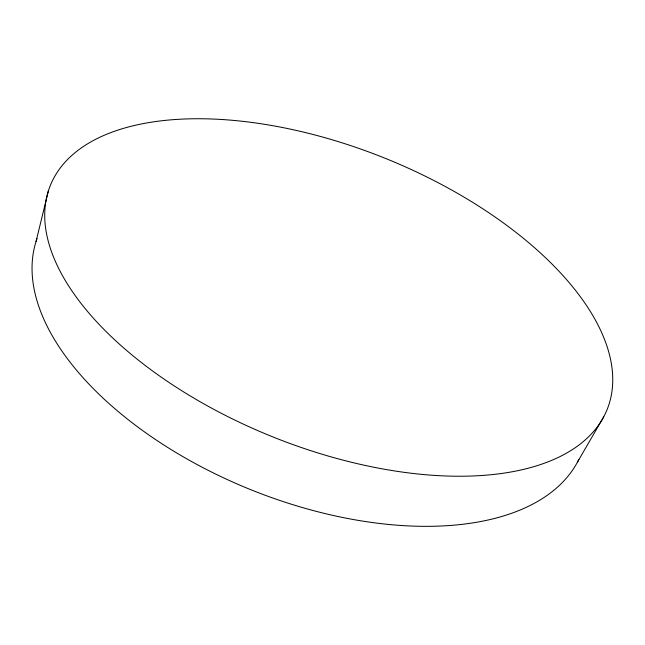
<?xml version="1.0" encoding="UTF-8"?>
<svg xmlns="http://www.w3.org/2000/svg" width="645" height="645" viewBox="0 0 645 645"><rect width="100%" height="100%" fill="white"/><g stroke="black" fill="none" stroke-linecap="round" stroke-linejoin="round"><path stroke-width="0.97" d="M36.056 241.448L48.415 190.759M577.452 462.134L603.68 416.888A300.094 150.204 21.9 0 0 252.913 122.59A300.094 150.204 21.9 0 0 129.597 352.984A300.094 150.204 21.9 0 0 603.68 416.888M578.855 459.417A292.709 156.799 21.9 0 1 248.938 488.942A292.709 156.799 21.9 0 1 37.015 238.569"/></g></svg>
